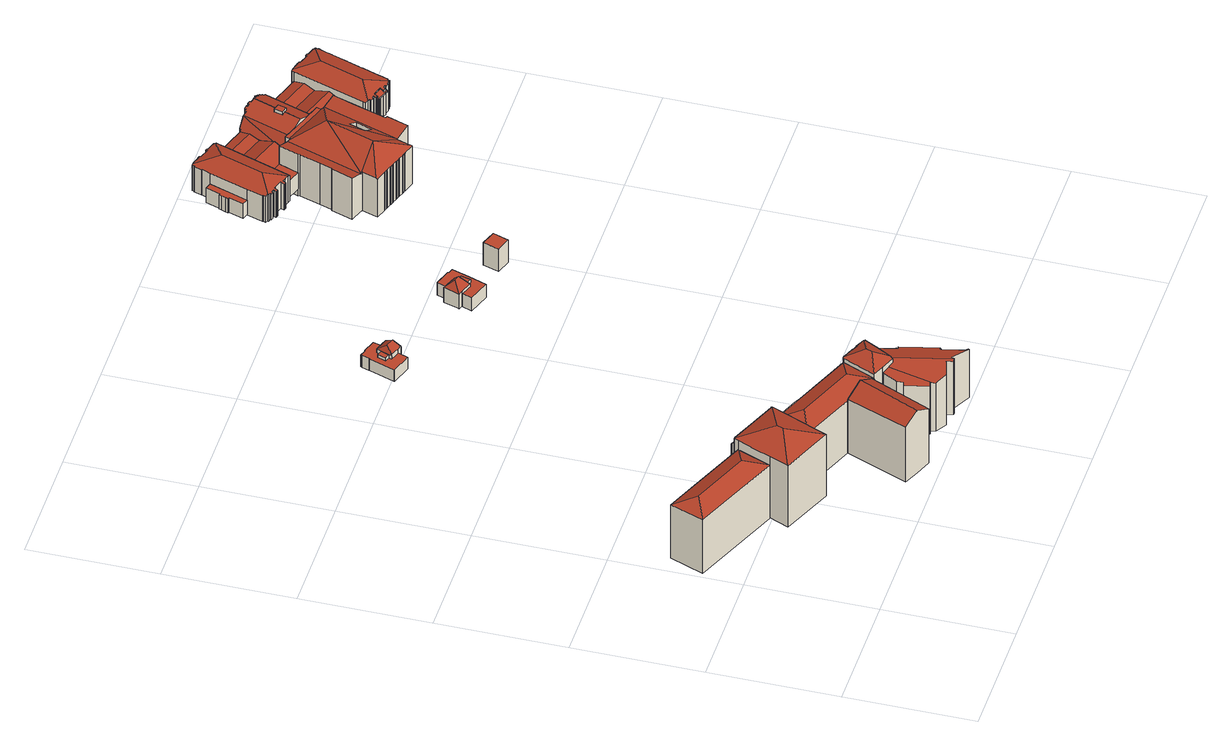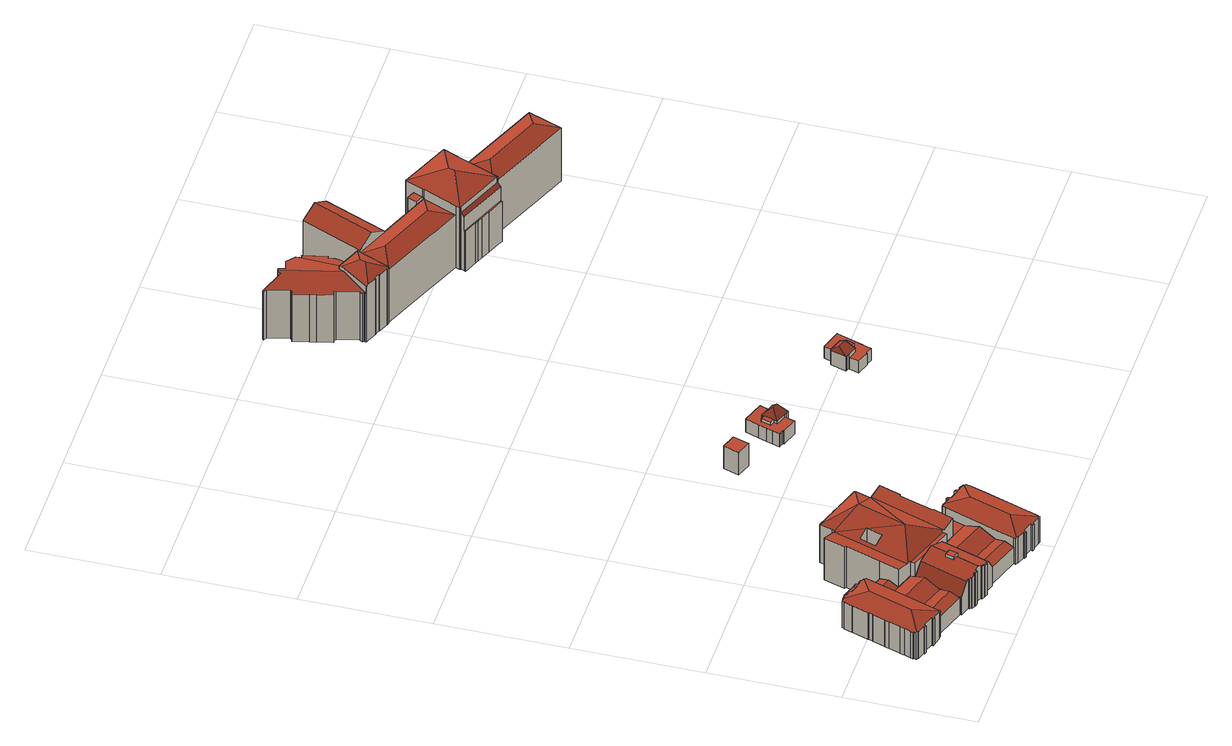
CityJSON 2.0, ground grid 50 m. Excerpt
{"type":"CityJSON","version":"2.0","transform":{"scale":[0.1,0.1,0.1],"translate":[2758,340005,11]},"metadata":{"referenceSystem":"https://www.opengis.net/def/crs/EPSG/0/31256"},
"CityObjects":{
"building1":{"type":"Building","children":["building1-1","building1-2","building1-3","building1-4","building1-5","building1-6","building1-7","building1-8"]},
"building1-1":{"type":"BuildingPart","attributes":{"Blattnummer":"105080","HoeheDach":"41","HoeheGrund":"13","NiedrigsteTraufeDesGebaeudes":"38","roofType":"WALMDACH","measuredHeight":27.62},"parents":["building1"],"geometry":[{"type":"Solid","lod":"2","boundaries":[[[[0,1,2]],[[3,4,2,1,5]],[[4,6,7,0,2]],[[1,0,8,9]],[[5,1,9,10]],[[6,11,12,13,8,0,7]],[[14,10,9,8,13,12,15]],[[10,14,15,12,11,16,3,5]],[[16,11,6,4,3]]]],"semantics":{"surfaces":[{"type":"RoofSurface","Dachneigung":"65.84","Dachorientierung":"290.99","Flaeche":"54.37"},{"type":"RoofSurface","Dachneigung":"65.86","Dachorientierung":"202.46","Flaeche":"243.95"},{"type":"RoofSurface","Dachneigung":"65.84","Dachorientierung":"22.47","Flaeche":"243.98"},{"type":"WallSurface"},{"type":"GroundSurface"},{"type":"RoofSurface","Dachneigung":"65.84","Dachorientierung":"110.99","Flaeche":"53.1"}],"values":[[0,1,2,3,3,3,4,3,5]]}}]},
"building1-2":{"type":"BuildingPart","attributes":{"Blattnummer":"105080","HoeheDach":"46","HoeheGrund":"14","NiedrigsteTraufeDesGebaeudes":"42","roofType":"WALMDACH","measuredHeight":32.75},"parents":["building1"],"geometry":[{"type":"Solid","lod":"2","boundaries":[[[[17,18,19,20,21]],[[22,23,24,25,26,27,18,17]],[[21,20,28,29]],[[30,31,32,33]],[[34,26,35,36]],[[25,24,37,38]],[[24,23,39,37]],[[40,41,42,43]],[[44,45,46,47]],[[38,37,39,48,49,29,28,50,51,52,43,42,53,54,55,33,32,56,47,46,36,35]],[[49,48,39,23,22,17,21,29]],[[35,26,25,38]],[[46,45,34,36]],[[44,47,56,32,31,57]],[[58,30,33,55,54,59]],[[59,54,53,42,41,60]],[[61,40,43,52,51,62]],[[19,62,51,50,28,20]],[[26,34,45,44,57,31,30,58,27]],[[27,58,59,60,41,40,61,62,19,18]]]],"semantics":{"surfaces":[{"type":"RoofSurface","Dachneigung":"68.14","Dachorientierung":"202.65","Flaeche":"128.43"},{"type":"RoofSurface","Dachneigung":"68.14","Dachorientierung":"112.98","Flaeche":"157.78"},{"type":"WallSurface"},{"type":"GroundSurface"},{"type":"RoofSurface","Dachneigung":"68.14","Dachorientierung":"22.65","Flaeche":"129.45"},{"type":"RoofSurface","Dachneigung":"68.14","Dachorientierung":"292.98","Flaeche":"159.62"}],"values":[[0,1,2,2,2,2,2,2,2,3,2,2,2,2,2,2,2,2,4,5]]}}]},
"building1-3":{"type":"BuildingPart","attributes":{"Blattnummer":"105080","HoeheDach":"38","HoeheGrund":"14","NiedrigsteTraufeDesGebaeudes":"38","roofType":"FLACHDACH","measuredHeight":24.63},"parents":["building1"],"geometry":[{"type":"Solid","lod":"2","boundaries":[[[[63,64,65,66]],[[67,68,69,70]],[[68,63,66,69]],[[67,64,63,68]],[[70,65,64,67]],[[69,66,65,70]]]],"semantics":{"surfaces":[{"type":"GroundSurface"},{"type":"RoofSurface","Dachneigung":"90.0","Dachorientierung":"-1.0","Flaeche":"14.32"},{"type":"WallSurface"}],"values":[[0,1,2,2,2,2]]}}]},
"building1-4":{"type":"BuildingPart","attributes":{"Blattnummer":"105080","HoeheDach":"40","HoeheGrund":"14","NiedrigsteTraufeDesGebaeudes":"32","roofType":"PULTDACH","measuredHeight":26.14},"parents":["building1"],"geometry":[{"type":"Solid","lod":"2","boundaries":[[[[71,72,73,74]],[[72,71,75,76]],[[75,71,74,47,77]],[[74,73,32,47]],[[78,79,80,81]],[[79,82,83,80]],[[82,84,85,83]],[[84,86,87,85]],[[86,75,77,87]],[[77,47,32,88,89,90,91,92,93,94,81,80,83,85,87]],[[72,76,95,89,88,32,73]],[[96,97,93,92,91,90,98,99]],[[78,81,94,93,97,100]],[[98,90,89,95]],[[86,84,82,79,78,100,97,96,99,98,95,76,75]]]],"semantics":{"surfaces":[{"type":"RoofSurface","Dachneigung":"44.77","Dachorientierung":"21.96","Flaeche":"43.57"},{"type":"WallSurface"},{"type":"GroundSurface"},{"type":"RoofSurface","Dachneigung":"90.0","Dachorientierung":"-1.0","Flaeche":"15.81"}],"values":[[0,1,1,1,1,1,1,1,1,2,1,1,1,1,3]]}}]},
"building1-5":{"type":"BuildingPart","attributes":{"Blattnummer":"105080","HoeheDach":"43","HoeheGrund":"14","NiedrigsteTraufeDesGebaeudes":"38","roofType":"SATTELDACH","measuredHeight":28.91},"parents":["building1"],"geometry":[{"type":"Solid","lod":"2","boundaries":[[[[101,102,103,104]],[[101,104,105,106]],[[107,108,109,110,111,112,106,105]],[[102,101,106,112,111,110,113,114]],[[105,104,103,115,108,107]],[[116,113,110,109,108,115]],[[102,114,113,116,115,103]]]],"semantics":{"surfaces":[{"type":"RoofSurface","Dachneigung":"60.61","Dachorientierung":"113.7","Flaeche":"202.98"},{"type":"WallSurface"},{"type":"GroundSurface"},{"type":"RoofSurface","Dachneigung":"60.61","Dachorientierung":"293.7","Flaeche":"204.62"}],"values":[[0,1,2,1,1,1,3]]}}]},
"building1-6":{"type":"BuildingPart","attributes":{"Blattnummer":"105080","HoeheDach":"41","HoeheGrund":"14","NiedrigsteTraufeDesGebaeudes":"38","roofType":"WALMDACH","measuredHeight":27.11},"parents":["building1"],"geometry":[{"type":"Solid","lod":"2","boundaries":[[[[117,118,119]],[[120,121,122,123,119,118,124]],[[125,126,123,122]],[[122,121,127,128]],[[121,120,129,127]],[[120,124,130,129]],[[124,118,131,130]],[[125,122,128,132]],[[127,129,130,131,133,134,135,136,137,138,132,128]],[[117,139,140,135,134,133,131,118]],[[141,126,125,132,138,137,136,135,140,142]],[[123,126,141,142,140,139,117,119]]]],"semantics":{"surfaces":[{"type":"RoofSurface","Dachneigung":"66.63","Dachorientierung":"293.32","Flaeche":"54.57"},{"type":"RoofSurface","Dachneigung":"66.62","Dachorientierung":"201.75","Flaeche":"243.94"},{"type":"RoofSurface","Dachneigung":"66.62","Dachorientierung":"113.34","Flaeche":"54.54"},{"type":"WallSurface"},{"type":"GroundSurface"},{"type":"RoofSurface","Dachneigung":"66.62","Dachorientierung":"21.75","Flaeche":"242.68"}],"values":[[0,1,2,3,3,3,3,3,4,3,3,5]]}}]},
"building1-7":{"type":"BuildingPart","attributes":{"Blattnummer":"105080","HoeheDach":"43","HoeheGrund":"14","NiedrigsteTraufeDesGebaeudes":"39","roofType":"WALMDACH","measuredHeight":28.85},"parents":["building1"],"geometry":[{"type":"Solid","lod":"2","boundaries":[[[[143,144,145,146,147,148]],[[149,150,151,152,153,154,155,156,144,143]],[[157,158,159,160]],[[146,145,161,162]],[[144,156,163,164]],[[156,155,165,163]],[[155,154,166,165]],[[154,153,167,166]],[[153,152,168,167]],[[152,151,169,168]],[[151,150,170,169]],[[171,172,173,174]],[[175,176,160,159,177,178,179,162,161,164,163,165,166,167,168,169,170,180,174,173]],[[147,146,162,179,178,181]],[[176,175,173,172,182,183,157,160]],[[171,174,180,170,150,149]],[[164,161,145,144]],[[159,158,184,181,178,177]],[[182,172,171,149,143,148,183]],[[158,157,183,148,147,181,184]]]],"semantics":{"surfaces":[{"type":"RoofSurface","Dachneigung":"62.55","Dachorientierung":"293.29","Flaeche":"57.36"},{"type":"RoofSurface","Dachneigung":"62.55","Dachorientierung":"22.26","Flaeche":"40.17"},{"type":"WallSurface"},{"type":"GroundSurface"},{"type":"RoofSurface","Dachneigung":"62.55","Dachorientierung":"113.29","Flaeche":"54.4"},{"type":"RoofSurface","Dachneigung":"62.55","Dachorientierung":"202.26","Flaeche":"40.59"}],"values":[[0,1,2,2,2,2,2,2,2,2,2,2,3,2,2,2,2,2,4,5]]}}]},
"building1-8":{"type":"BuildingPart","attributes":{"Blattnummer":"105080","HoeheDach":"39","HoeheGrund":"14","NiedrigsteTraufeDesGebaeudes":"36","roofType":"PULTDACH","measuredHeight":24.82},"parents":["building1"],"geometry":[{"type":"Solid","lod":"2","boundaries":[[[[185,186,187,188,189,190,191,192,193]],[[194,195,196,197,198,199,200,187,186,201]],[[202,203,204,205,206,207,208,209,210,211,212,213,214,215,216,217,218,219,220,221,199,198]],[[192,191,222,223]],[[191,190,224,222]],[[190,189,225,224]],[[189,188,159,225]],[[185,193,226,227]],[[193,192,223,226]],[[197,196,228,229]],[[194,201,230,231]],[[221,220,232,173]],[[220,219,233,232]],[[219,218,234,233]],[[218,217,235,234]],[[217,216,236,235]],[[216,215,237,236]],[[215,214,238,237]],[[214,213,239,238]],[[213,212,240,239]],[[212,211,241,240]],[[211,210,242,241]],[[210,209,243,242]],[[209,208,244,243]],[[208,207,245,244]],[[207,206,246,245]],[[206,205,247,246]],[[205,204,248,247]],[[204,203,249,248]],[[203,202,250,249]],[[249,250,251,229,228,252,231,230,253,227,226,223,222,224,225,159,254,160,255,173,232,233,234,235,236,237,238,239,240,241,242,243,244,245,246,247,248]],[[252,228,196,195,194,231]],[[251,250,202,198,197,229]],[[199,221,173,255,160,200]],[[230,201,186,185,227,253]],[[200,160,254,159,188,187]]]],"semantics":{"surfaces":[{"type":"RoofSurface","Dachneigung":"75.33","Dachorientierung":"257.35","Flaeche":"65.74"},{"type":"RoofSurface","Dachneigung":"75.99","Dachorientierung":"256.27","Flaeche":"158.75"},{"type":"RoofSurface","Dachneigung":"72.88","Dachorientierung":"76.27","Flaeche":"267.13"},{"type":"WallSurface"},{"type":"GroundSurface"}],"values":[[0,1,2,3,3,3,3,3,3,3,3,3,3,3,3,3,3,3,3,3,3,3,3,3,3,3,3,3,3,3,4,3,3,3,3,3]]}}]},
"building2":{"type":"Building","children":["building2-1","building2-2","building2-3"]},
"building2-1":{"type":"BuildingPart","attributes":{"Blattnummer":"105080","HoeheDach":"23","HoeheGrund":"17","NiedrigsteTraufeDesGebaeudes":"23","roofType":"FLACHDACH","measuredHeight":6.14},"parents":["building2"],"geometry":[{"type":"Solid","lod":"2","boundaries":[[[[256,257,258,259]],[[260,261,262,263]],[[261,256,259,262]],[[260,257,256,261]],[[263,258,257,260]],[[262,259,258,263]]]],"semantics":{"surfaces":[{"type":"GroundSurface"},{"type":"RoofSurface","Dachneigung":"90.0","Dachorientierung":"-1.0","Flaeche":"6.73"},{"type":"WallSurface"}],"values":[[0,1,2,2,2,2]]}}]},
"building2-2":{"type":"BuildingPart","attributes":{"Blattnummer":"105080","HoeheDach":"25","HoeheGrund":"16","NiedrigsteTraufeDesGebaeudes":"23","roofType":"WALMDACH","measuredHeight":8.96},"parents":["building2"],"geometry":[{"type":"Solid","lod":"2","boundaries":[[[[264,265,266,267,268,269]],[[270,271,264,269,272]],[[273,274,275,276,277,265,264,271]],[[273,271,270,278]],[[277,276,279,280]],[[276,275,281,279]],[[275,274,282,281]],[[283,284,285,286,287,288,289,280,279,281,282,290]],[[267,266,265,277,280,289,288,287,268]],[[290,282,274,273,278,283]],[[283,278,270,272,285,284]],[[285,272,269,268,287,286]]]],"semantics":{"surfaces":[{"type":"RoofSurface","Dachneigung":"23.72","Dachorientierung":"289.47","Flaeche":"9.33"},{"type":"RoofSurface","Dachneigung":"54.47","Dachorientierung":"198.62","Flaeche":"16.45"},{"type":"RoofSurface","Dachneigung":"54.47","Dachorientierung":"18.62","Flaeche":"21.23"},{"type":"RoofSurface","Dachneigung":"23.72","Dachorientierung":"109.47","Flaeche":"9.55"},{"type":"WallSurface"},{"type":"GroundSurface"}],"values":[[0,1,2,3,4,4,4,5,4,4,4,4]]}}]},
"building2-3":{"type":"BuildingPart","attributes":{"Blattnummer":"105080","HoeheDach":"22","HoeheGrund":"16","NiedrigsteTraufeDesGebaeudes":"22","roofType":"FLACHDACH","measuredHeight":5.45},"parents":["building2"],"geometry":[{"type":"Solid","lod":"2","boundaries":[[[[291,292,293,294,295,296,297,298,299,300,301,302,303,304,305,306,307,308,309,310,311,312,313]],[[314,315,316,317,318,319,320,321,322,323,324,325,326,327,328,329,330,331,332,333,334,335,336]],[[334,291,313,335]],[[333,292,291,334]],[[332,293,292,333]],[[331,294,293,332]],[[330,295,294,331]],[[329,296,295,330]],[[328,297,296,329]],[[327,298,297,328]],[[326,299,298,327]],[[325,300,299,326]],[[324,301,300,325]],[[323,302,301,324]],[[322,303,302,323]],[[321,304,303,322]],[[320,305,304,321]],[[319,306,305,320]],[[318,307,306,319]],[[317,308,307,318]],[[316,309,308,317]],[[315,310,309,316]],[[314,311,310,315]],[[336,312,311,314]],[[335,313,312,336]]]],"semantics":{"surfaces":[{"type":"GroundSurface"},{"type":"RoofSurface","Dachneigung":"90.0","Dachorientierung":"-1.0","Flaeche":"90.07"},{"type":"WallSurface"}],"values":[[0,1,2,2,2,2,2,2,2,2,2,2,2,2,2,2,2,2,2,2,2,2,2,2,2]]}}]},
"building3":{"type":"Building","children":["building3-1","building3-2","building3-3"]},
"building3-1":{"type":"BuildingPart","attributes":{"Blattnummer":"105080","HoeheDach":"23","HoeheGrund":"16","NiedrigsteTraufeDesGebaeudes":"23","roofType":"FLACHDACH","measuredHeight":6.63},"parents":["building3"],"geometry":[{"type":"Solid","lod":"2","boundaries":[[[[337,338,339,340]],[[341,342,343,344]],[[342,337,340,343]],[[341,338,337,342]],[[344,339,338,341]],[[343,340,339,344]]]],"semantics":{"surfaces":[{"type":"GroundSurface"},{"type":"RoofSurface","Dachneigung":"90.0","Dachorientierung":"-1.0","Flaeche":"7.52"},{"type":"WallSurface"}],"values":[[0,1,2,2,2,2]]}}]},
"building3-2":{"type":"BuildingPart","attributes":{"Blattnummer":"105080","HoeheDach":"26","HoeheGrund":"16","NiedrigsteTraufeDesGebaeudes":"22","roofType":"WALMDACH","measuredHeight":10.29},"parents":["building3"],"geometry":[{"type":"Solid","lod":"2","boundaries":[[[[345,346,347,348,349]],[[346,350,351,352,353,354,355,347]],[[356,357,350,346,345]],[[345,349,358,359]],[[354,353,360,361]],[[353,352,362,360]],[[352,351,363,362]],[[359,364,365,366,363,351,350,357,356,345]],[[365,364,359,358,367,368,369,361,360,362,363,366]],[[370,355,354,361,369,368,367,371]],[[358,349,348,371,367]],[[348,347,355,370,371]]]],"semantics":{"surfaces":[{"type":"RoofSurface","Dachneigung":"41.82","Dachorientierung":"199.71","Flaeche":"21.65"},{"type":"RoofSurface","Dachneigung":"41.82","Dachorientierung":"19.71","Flaeche":"21.8"},{"type":"RoofSurface","Dachneigung":"32.56","Dachorientierung":"106.87","Flaeche":"14.02"},{"type":"WallSurface"},{"type":"GroundSurface"},{"type":"RoofSurface","Dachneigung":"32.56","Dachorientierung":"286.87","Flaeche":"13.55"}],"values":[[0,1,2,3,3,3,3,3,4,3,3,5]]}}]},
"building3-3":{"type":"BuildingPart","attributes":{"Blattnummer":"105080","HoeheDach":"22","HoeheGrund":"16","NiedrigsteTraufeDesGebaeudes":"22","roofType":"FLACHDACH","measuredHeight":5.87},"parents":["building3"],"geometry":[{"type":"Solid","lod":"2","boundaries":[[[[372,373,374,375,376,377,378,379,380,381,382,383,384,385,386,387,388,389,390]],[[391,392,393,394,395,396,397,398,399,400,401,402,403,404,405,406,407,408,409]],[[407,372,390,408]],[[406,373,372,407]],[[405,374,373,406]],[[404,375,374,405]],[[403,376,375,404]],[[402,377,376,403]],[[401,378,377,402]],[[400,379,378,401]],[[399,380,379,400]],[[398,381,380,399]],[[397,382,381,398]],[[396,383,382,397]],[[395,384,383,396]],[[394,385,384,395]],[[393,386,385,394]],[[392,387,386,393]],[[391,388,387,392]],[[409,389,388,391]],[[408,390,389,409]]]],"semantics":{"surfaces":[{"type":"GroundSurface"},{"type":"RoofSurface","Dachneigung":"90.0","Dachorientierung":"-1.0","Flaeche":"94.03"},{"type":"WallSurface"}],"values":[[0,1,2,2,2,2,2,2,2,2,2,2,2,2,2,2,2,2,2,2,2]]}}]},
"building4":{"type":"Building","attributes":{"Blattnummer":"105080","HoeheDach":"26","HoeheGrund":"15","NiedrigsteTraufeDesGebaeudes":"26","roofType":"FLACHDACH","measuredHeight":10.29},"geometry":[{"type":"Solid","lod":"2","boundaries":[[[[410,411,412,413]],[[414,415,416,417]],[[415,410,413,416]],[[414,411,410,415]],[[417,412,411,414]],[[416,413,412,417]]]],"semantics":{"surfaces":[{"type":"GroundSurface"},{"type":"RoofSurface","Dachneigung":"90.0","Dachorientierung":"-1.0","Flaeche":"40.34"},{"type":"WallSurface"}],"values":[[0,1,2,2,2,2]]}}]},
"building5":{"type":"Building","children":["building5-1","building5-2","building5-3","building5-4","building5-5","building5-6","building5-7","building5-8"]},
"building5-1":{"type":"BuildingPart","attributes":{"Blattnummer":"105080","HoeheDach":"31","HoeheGrund":"15","NiedrigsteTraufeDesGebaeudes":"31","roofType":"FLACHDACH","measuredHeight":16.29},"parents":["building5"],"geometry":[{"type":"Solid","lod":"2","boundaries":[[[[418,419,420,421]],[[422,423,424,425]],[[423,418,421,424]],[[422,419,418,423]],[[425,420,419,422]],[[424,421,420,425]]]],"semantics":{"surfaces":[{"type":"GroundSurface"},{"type":"RoofSurface","Dachneigung":"90.0","Dachorientierung":"-1.0","Flaeche":"9.03"},{"type":"WallSurface"}],"values":[[0,1,2,2,2,2]]}}]},
"building5-2":{"type":"BuildingPart","attributes":{"Blattnummer":"105080","HoeheDach":"22","HoeheGrund":"15","NiedrigsteTraufeDesGebaeudes":"22","roofType":"FLACHDACH","measuredHeight":6.51},"parents":["building5"],"geometry":[{"type":"Solid","lod":"2","boundaries":[[[[426,427,428,429,430,431,432,433,434,435]],[[436,437,438,439,440,441,442,443,444,445]],[[443,426,435,444]],[[442,427,426,443]],[[441,428,427,442]],[[440,429,428,441]],[[439,430,429,440]],[[438,431,430,439]],[[437,432,431,438]],[[436,433,432,437]],[[445,434,433,436]],[[444,435,434,445]]]],"semantics":{"surfaces":[{"type":"GroundSurface"},{"type":"RoofSurface","Dachneigung":"90.0","Dachorientierung":"-1.0","Flaeche":"43.68"},{"type":"WallSurface"}],"values":[[0,1,2,2,2,2,2,2,2,2,2,2]]}}]},
"building5-3":{"type":"BuildingPart","attributes":{"Blattnummer":"105080","HoeheDach":"25","HoeheGrund":"14","NiedrigsteTraufeDesGebaeudes":"22","roofType":"SATTELDACH","measuredHeight":10.2},"parents":["building5"],"geometry":[{"type":"Solid","lod":"2","boundaries":[[[[446,447,448,449,450,451,452]],[[453,454,449,448]],[[455,456,454,453]],[[457,458,459,460,456,455]],[[451,450,461,462]],[[452,451,462,463]],[[464,465,466,467]],[[465,468,469,466]],[[458,457,470,471]],[[472,473,474,475,467,466,469,476,477,478,463,462,461,479,480,481,482,483,471,470,484]],[[449,454,456,460,482,481,480,479,461,450]],[[467,475,474,473,472,484,470,457,455,453,448,447,485,464]],[[486,446,452,463,478,477,487]],[[458,471,483,482,460,459]],[[469,468,488,487,477,476]],[[485,447,446,486]],[[468,465,464,485,486,487,488]]]],"semantics":{"surfaces":[{"type":"RoofSurface","Dachneigung":"68.77","Dachorientierung":"198.55","Flaeche":"94.23"},{"type":"RoofSurface","Dachneigung":"68.77","Dachorientierung":"18.55","Flaeche":"94.66"},{"type":"RoofSurface","Dachneigung":"76.28","Dachorientierung":"198.55","Flaeche":"62.66"},{"type":"RoofSurface","Dachneigung":"76.28","Dachorientierung":"18.55","Flaeche":"61.77"},{"type":"WallSurface"},{"type":"GroundSurface"},{"type":"RoofSurface","Dachneigung":"71.54","Dachorientierung":"18.67","Flaeche":"28.73"},{"type":"RoofSurface","Dachneigung":"71.54","Dachorientierung":"199.25","Flaeche":"28.68"}],"values":[[0,1,2,3,4,4,4,4,4,5,4,4,4,4,4,6,7]]}}]},
"building5-4":{"type":"BuildingPart","attributes":{"Blattnummer":"105080","HoeheDach":"25","HoeheGrund":"15","NiedrigsteTraufeDesGebaeudes":"22","roofType":"SATTELDACH","measuredHeight":10.13},"parents":["building5"],"geometry":[{"type":"Solid","lod":"2","boundaries":[[[[489,490,491,492]],[[493,494,495,496]],[[497,498,494,493]],[[499,500,498,497]],[[492,491,501,502]],[[500,499,503,504]],[[505,506,507,508,503,499,497,493,496,509]],[[490,495,494,498,500,504,510,511,512,513,501,491]],[[507,506,505,514,515,516,517,502,501,513,512,511,510,504,503,508]],[[514,518,519,520,516,515]],[[514,505,509,518]],[[517,516,520,489,492,502]],[[520,519,518,509,496,495,490,489]]]],"semantics":{"surfaces":[{"type":"RoofSurface","Dachneigung":"90.0","Dachorientierung":"-1.0","Flaeche":"59.59"},{"type":"RoofSurface","Dachneigung":"68.7","Dachorientierung":"18.72","Flaeche":"99.13"},{"type":"RoofSurface","Dachneigung":"76.4","Dachorientierung":"198.72","Flaeche":"58.7"},{"type":"RoofSurface","Dachneigung":"76.4","Dachorientierung":"18.72","Flaeche":"57.76"},{"type":"WallSurface"},{"type":"GroundSurface"},{"type":"RoofSurface","Dachneigung":"68.7","Dachorientierung":"198.72","Flaeche":"99.6"}],"values":[[0,1,2,3,4,4,4,4,5,4,4,4,6]]}}]},
"building5-5":{"type":"BuildingPart","attributes":{"Blattnummer":"105080","HoeheDach":"31","HoeheGrund":"15","NiedrigsteTraufeDesGebaeudes":"23","roofType":"PULTDACH","measuredHeight":16.07},"parents":["building5"],"geometry":[{"type":"Solid","lod":"2","boundaries":[[[[521,522,523,524,525]],[[526,527,528,523,522]],[[529,530,531,532,533,534,535,536,537,538,539,540,541,542,543,544,521,525,545]],[[546,547,548,549,550,551,552,553,554,555,556,557,558,559,560,561,562,563,564]],[[565,566,567,546,564,568]],[[528,527,569,570]],[[527,526,571,569]],[[544,543,572,573]],[[543,542,574,572]],[[542,541,575,574]],[[541,540,576,575]],[[540,539,577,576]],[[539,538,578,577]],[[538,537,579,578]],[[537,536,580,579]],[[536,535,581,580]],[[535,534,582,581]],[[531,530,583,584]],[[563,562,529,545]],[[561,560,585,586]],[[559,558,533,532]],[[557,556,587,588]],[[556,555,589,587]],[[555,554,590,589]],[[554,553,591,590]],[[553,552,592,591]],[[552,551,593,592]],[[551,550,594,593]],[[550,549,595,594]],[[549,548,596,595]],[[548,547,597,596]],[[567,566,598,599]],[[566,565,600,598]],[[565,568,601,600]],[[602,603,601,568,564,563,545,525,524,604,605]],[[603,602,605,604,606,570,569,571,607,608,573,572,574,575,576,577,578,579,580,581,582,609,588,587,589,590,591,592,593,594,595,596,597,610,599,598,600,601],[584,583,611,586,585,612]],[[521,544,573,608,607,571,526,522]],[[567,599,610,597,547,546]],[[562,561,586,611,583,530,529]],[[585,560,559,532,531,584,612]],[[558,557,588,609,582,534,533]],[[523,528,570,606,604,524]]]],"semantics":{"surfaces":[{"type":"RoofSurface","Dachneigung":"29.5","Dachorientierung":"288.9","Flaeche":"60.95"},{"type":"RoofSurface","Dachneigung":"31.37","Dachorientierung":"288.29","Flaeche":"53.04"},{"type":"RoofSurface","Dachneigung":"68.09","Dachorientierung":"288.9","Flaeche":"147.55"},{"type":"RoofSurface","Dachneigung":"66.86","Dachorientierung":"108.9","Flaeche":"139.52"},{"type":"RoofSurface","Dachneigung":"33.33","Dachorientierung":"108.9","Flaeche":"123.39"},{"type":"WallSurface"},{"type":"GroundSurface"}],"values":[[0,1,2,3,4,5,5,5,5,5,5,5,5,5,5,5,5,5,5,5,5,5,5,5,5,5,5,5,5,5,5,5,5,5,5,6,5,5,5,5,5,5]]}}]},
"building5-6":{"type":"BuildingPart","attributes":{"Blattnummer":"105080","HoeheDach":"29","HoeheGrund":"15","NiedrigsteTraufeDesGebaeudes":"26","roofType":"WALMDACH","measuredHeight":14.5},"parents":["building5"],"geometry":[{"type":"Solid","lod":"2","boundaries":[[[[613,614,615,616,617,618,619,620,621,622,623,624,625,626]],[[627,628,629,630,631,632,633,634,635,636,637,638,639,640,641,642,643,644,645,646,613,626,647,648]],[[649,650,651,652,653,654,655,656,657,658,659,660,661,615,614]],[[625,624,662,663]],[[624,623,664,662]],[[623,622,665,664]],[[622,621,666,665]],[[621,620,667,666]],[[620,619,668,667]],[[619,618,669,668]],[[618,617,670,669]],[[617,616,671,670]],[[647,626,672,673]],[[645,644,674,675]],[[644,643,676,674]],[[643,642,677,676]],[[642,641,678,677]],[[641,640,679,678]],[[640,639,680,679]],[[639,638,681,680]],[[636,635,682,683]],[[635,634,684,682]],[[634,633,685,684]],[[633,632,686,685]],[[632,631,687,686]],[[631,630,688,687]],[[630,629,689,688]],[[629,628,690,689]],[[628,627,691,690]],[[627,648,692,691]],[[648,647,673,692]],[[693,694,695,696]],[[661,660,697,698]],[[660,659,699,697]],[[659,658,700,699]],[[658,657,701,700]],[[657,656,702,701]],[[656,655,703,702]],[[655,654,704,703]],[[654,653,705,704]],[[653,652,706,705]],[[652,651,707,706]],[[651,650,708,707]],[[709,710,711,712]],[[713,696,695,714,675,674,676,677,678,679,680,681,715,683,682,684,685,686,687,688,689,690,691,692,673,672,663,662,664,665,666,667,668,669,670,671,716,698,697,699,700,701,702,703,704,705,706,707,708,717,712,711]],[[713,711,710,718,693,696]],[[709,712,717,708,650,649]],[[681,638,637,636,683,715]],[[695,694,646,645,675,714]],[[626,625,663,672]],[[661,698,716,671,616,615]],[[694,693,718,710,709,649,614,613,646]]]],"semantics":{"surfaces":[{"type":"RoofSurface","Dachneigung":"70.86","Dachorientierung":"288.65","Flaeche":"207.56"},{"type":"RoofSurface","Dachneigung":"71.81","Dachorientierung":"198.66","Flaeche":"51.4"},{"type":"RoofSurface","Dachneigung":"71.27","Dachorientierung":"18.66","Flaeche":"56.71"},{"type":"WallSurface"},{"type":"GroundSurface"},{"type":"RoofSurface","Dachneigung":"68.99","Dachorientierung":"108.65","Flaeche":"191.66"}],"values":[[0,1,2,3,3,3,3,3,3,3,3,3,3,3,3,3,3,3,3,3,3,3,3,3,3,3,3,3,3,3,3,3,3,3,3,3,3,3,3,3,3,3,3,3,4,3,3,3,3,3,3,5]]}}]},
"building5-7":{"type":"BuildingPart","attributes":{"Blattnummer":"105080","HoeheDach":"29","HoeheGrund":"14","NiedrigsteTraufeDesGebaeudes":"27","roofType":"WALMDACH","measuredHeight":14.76},"parents":["building5"],"geometry":[{"type":"Solid","lod":"2","boundaries":[[[[719,720,721,722,723,724,725,726,727]],[[728,729,730,731,732,733,734,735,736,737,738,739,740,741,742,743,744,745,746,747,748,749,750,751,752,753,720,719,754,755]],[[756,757,758,759,760,761,762,763,764,765,766,767,768,769,770,771,772,773,774,775,776,777,778,721,720,753]],[[778,779,780,781,782,783,784,785,786,787,788,789,790,791,792,793,794,795,722,721]],[[726,725,796,797]],[[725,724,798,796]],[[724,723,799,798]],[[727,726,797,800]],[[752,751,801,802]],[[751,750,803,801]],[[750,749,804,803]],[[749,748,805,804]],[[748,747,806,805]],[[747,746,807,806]],[[746,745,808,807]],[[745,744,809,808]],[[742,741,810,811]],[[741,740,812,810]],[[740,739,813,812]],[[739,738,814,813]],[[738,737,815,814]],[[737,736,816,815]],[[736,735,817,816]],[[733,732,818,819]],[[732,731,820,818]],[[731,730,821,820]],[[730,729,822,821]],[[729,728,823,822]],[[728,755,824,823]],[[755,754,825,824]],[[777,776,826,827]],[[776,775,828,826]],[[775,774,829,828]],[[774,773,830,829]],[[770,769,831,832]],[[769,768,833,831]],[[768,767,834,833]],[[767,766,835,834]],[[766,765,836,835]],[[765,764,837,836]],[[764,763,838,837]],[[763,762,839,838]],[[762,761,840,839]],[[761,760,841,840]],[[760,759,842,841]],[[759,758,843,842]],[[758,757,844,843]],[[757,756,845,844]],[[795,794,846,847]],[[792,791,848,849]],[[791,790,850,848]],[[790,789,851,850]],[[789,788,852,851]],[[788,787,853,852]],[[787,786,854,853]],[[786,785,855,854]],[[785,784,856,855]],[[784,783,857,856]],[[783,782,858,857]],[[782,781,859,858]],[[781,780,860,859]],[[780,779,861,860]],[[828,829,830,862,863,832,831,833,834,835,836,837,838,839,840,841,842,843,844,845,864,802,801,803,804,805,806,807,808,809,865,811,810,812,813,814,815,816,817,866,819,818,820,821,822,823,824,825,867,800,797,796,798,799,868,847,846,869,849,848,850,851,852,853,854,855,856,857,858,859,860,861,870,827,826]],[[863,862,830,773,772,771,770,832]],[[792,849,869,846,794,793]],[[777,827,870,861,779,778]],[[817,735,734,733,819,866]],[[809,744,743,742,811,865]],[[845,756,753,752,802,864]],[[719,727,800,867,825,754]],[[795,847,868,799,723,722]]]],"semantics":{"surfaces":[{"type":"RoofSurface","Dachneigung":"71.35","Dachorientierung":"288.53","Flaeche":"209.53"},{"type":"RoofSurface","Dachneigung":"71.38","Dachorientierung":"198.23","Flaeche":"50.29"},{"type":"RoofSurface","Dachneigung":"71.35","Dachorientierung":"108.75","Flaeche":"206.04"},{"type":"RoofSurface","Dachneigung":"71.34","Dachorientierung":"18.28","Flaeche":"55.98"},{"type":"WallSurface"},{"type":"GroundSurface"}],"values":[[0,1,2,3,4,4,4,4,4,4,4,4,4,4,4,4,4,4,4,4,4,4,4,4,4,4,4,4,4,4,4,4,4,4,4,4,4,4,4,4,4,4,4,4,4,4,4,4,4,4,4,4,4,4,4,4,4,4,4,4,4,4,5,4,4,4,4,4,4,4,4]]}}]},
"building5-8":{"type":"BuildingPart","attributes":{"Blattnummer":"105080","HoeheDach":"35","HoeheGrund":"12","NiedrigsteTraufeDesGebaeudes":"29","roofType":"WALMDACH","measuredHeight":23.35},"parents":["building5"],"geometry":[{"type":"Solid","lod":"2","boundaries":[[[[871,872,873,874,875,876,877,878,879,880]],[[881,882,883,884,885,886,887,888,889,890,891,892,893,894,895,896,897,898,899,900,901,902,903,904,905,906,907]],[[908,909,905,904]],[[910,911,871,880,912]],[[904,910,912,908]],[[913,914,915,916,917,911,910]],[[918,919,916,915]],[[920,921,922,923,910,904,924]],[[925,926,927,924,904,903]],[[928,929,930,921,920,931,913,910,923]],[[932,933,934,935,936,937,931,920,938]],[[879,878,939,940]],[[878,877,941,939]],[[877,876,942,941]],[[876,875,943,942]],[[875,874,944,943]],[[874,873,945,944]],[[873,872,946,945]],[[902,901,947,948]],[[901,900,949,947]],[[900,899,950,949]],[[899,898,951,950]],[[898,897,952,951]],[[897,896,953,952]],[[896,895,954,953]],[[895,894,955,954]],[[894,893,956,955]],[[893,892,957,956]],[[892,891,958,957]],[[891,890,959,958]],[[890,889,960,959]],[[889,888,961,960]],[[888,887,962,961]],[[887,886,963,962]],[[886,885,964,963]],[[885,884,965,964]],[[884,883,966,965]],[[883,882,967,966]],[[882,881,968,967]],[[881,907,969,968]],[[907,906,970,969]],[[919,918,971,972]],[[927,926,973,974]],[[930,929,975,976]],[[929,928,977,975]],[[937,936,978,979]],[[936,935,980,978]],[[935,934,981,980]],[[934,933,982,981]],[[933,932,983,982]],[[932,938,984,983]],[[985,986,987,909,908,912,880,879,940,988]],[[989,984,938,920,924,927,974,990]],[[980,981,982,983,984,989,990,974,973,991,992,948,947,949,950,951,952,953,954,955,956,957,958,959,960,961,962,963,964,965,966,967,968,969,970,993,987,986,985,988,940,939,941,942,943,944,945,946,994,995,996,997,972,971,998,999,1000,1001,979,978],[1002,1003,1004,976,975,977]],[[911,917,996,995,994,946,872,871]],[[948,992,991,973,926,925,903,902]],[[931,937,979,1001,1000,999,914,913]],[[930,976,1004,1003,922,921]],[[1002,977,928,923,922,1003]],[[998,971,918,915,914,999]],[[916,919,972,997,996,917]],[[905,909,987,993,970,906]]]],"semantics":{"surfaces":[{"type":"RoofSurface","Dachneigung":"72.74","Dachorientierung":"109.0","Flaeche":"172.88"},{"type":"RoofSurface","Dachneigung":"56.95","Dachorientierung":"198.46","Flaeche":"125.29"},{"type":"RoofSurface","Dachneigung":"62.51","Dachorientierung":"289.0","Flaeche":"36.4"},{"type":"RoofSurface","Dachneigung":"62.27","Dachorientierung":"289.0","Flaeche":"205.64"},{"type":"RoofSurface","Dachneigung":"62.54","Dachorientierung":"288.67","Flaeche":"129.54"},{"type":"RoofSurface","Dachneigung":"56.95","Dachorientierung":"18.83","Flaeche":"124.0"},{"type":"RoofSurface","Dachneigung":"90.0","Dachorientierung":"-1.0","Flaeche":"35.37"},{"type":"RoofSurface","Dachneigung":"62.54","Dachorientierung":"108.67","Flaeche":"129.55"},{"type":"RoofSurface","Dachneigung":"62.51","Dachorientierung":"108.34","Flaeche":"39.17"},{"type":"RoofSurface","Dachneigung":"62.27","Dachorientierung":"108.34","Flaeche":"174.32"},{"type":"RoofSurface","Dachneigung":"75.27","Dachorientierung":"288.34","Flaeche":"194.2"},{"type":"WallSurface"},{"type":"GroundSurface"}],"values":[[0,1,2,3,4,5,6,7,8,9,10,11,11,11,11,11,11,11,11,11,11,11,11,11,11,11,11,11,11,11,11,11,11,11,11,11,11,11,11,11,11,11,11,11,11,11,11,11,11,11,11,11,11,12,11,11,11,11,11,11,11,11]]}}]},
"building6":{"type":"Building","attributes":{"Blattnummer":"105080","HoeheDach":"27","HoeheGrund":"15","NiedrigsteTraufeDesGebaeudes":"26","roofType":"FLACHDACH","measuredHeight":12.19},"geometry":[{"type":"Solid","lod":"2","boundaries":[[[[1005,1006,1007,1008]],[[1006,1009,1010,1007]],[[1009,1011,1012,1010]],[[1011,1013,1014,1012]],[[1013,1015,1016,1014]],[[1017,1018,1019,1020]],[[1015,1021,1022,1016]],[[1023,1024,1025,1026]],[[1018,1027,1028,1019]],[[1027,1023,1026,1028]],[[1029,1030,1031,1032]],[[1030,1033,1034,1031]],[[1033,1035,1036,1034]],[[1035,1037,1038,1036]],[[1018,1017,1039,1037,1035,1033,1030,1029,1040,1041,1021,1015,1013,1011,1009,1006,1005,1042,1024,1023,1027]],[[1038,1043,1020,1019,1028,1026,1025,1044,1008,1007,1010,1012,1014,1016,1022,1045,1046,1032,1031,1034,1036]],[[1005,1008,1044,1025,1024,1042]],[[1040,1029,1032,1046,1045,1041]],[[1038,1037,1039,1017,1020,1043]],[[1041,1045,1022,1021]]]],"semantics":{"surfaces":[{"type":"WallSurface"},{"type":"RoofSurface","Dachneigung":"60.24","Dachorientierung":"199.24","Flaeche":"10.61"},{"type":"GroundSurface"}],"values":[[0,0,0,0,0,0,0,0,0,0,0,0,0,0,1,2,0,0,0,0]]}}]}
},
"vertices":[
[54,784,268],[4,652,268],[94,691,299],[360,508,269],[321,597,299],[359,506,268],[412,636,268],[181,732,268],[54,784,23],[4,652,23],[359,506,23],[412,636,267],[412,636,23],[181,732,23],[360,508,23],[409,628,23],[409,628,267],
[528,346,309],[470,488,353],[328,430,310],[327,429,309],[528,345,309],[542,379,310],[557,417,310],[560,422,310],[616,554,309],[623,570,309],[480,512,353],[327,429,26],[528,345,26],[423,653,310],[424,652,310],[424,652,26],[423,653,26],[620,572,309],[623,570,26],[620,572,26],[560,422,26],[616,554,26],[557,417,26],[412,636,309],[419,653,309],[419,653,26],[412,636,26],[619,573,309],[621,573,309],[621,573,26],[619,573,26],[542,379,26],[528,346,26],[328,430,26],[359,506,26],[383,565,26],[420,652,26],[422,651,26],[423,652,26],[526,611,26],[526,611,309],[423,652,310],[422,651,310],[420,652,309],[383,565,309],[359,506,309],
[590,403,27],[574,366,27],[542,379,27],[557,417,27],[574,366,273],[590,403,273],[557,417,273],[542,379,273],
[625,587,273],[430,666,273],[424,652,288],[619,573,288],[625,587,210],[430,666,210],[625,587,26],[542,628,210],[560,621,210],[560,621,26],[542,628,26],[573,616,210],[573,616,26],[627,593,210],[627,593,26],[626,589,210],[626,589,26],[430,666,26],[431,669,26],[433,673,26],[450,666,26],[487,651,26],[501,645,26],[518,638,26],[431,669,210],[487,651,210],[501,645,210],[433,673,210],[450,666,210],[518,638,210],
[905,284,277],[842,309,315],[737,71,315],[800,45,277],[800,45,26],[905,284,26],[737,71,26],[677,96,26],[723,207,26],[775,336,26],[778,335,26],[842,309,26],[775,336,274],[778,335,276],[677,96,278],[723,207,276],
[616,552,268],[560,422,268],[653,461,298],[905,284,268],[917,280,268],[919,279,268],[882,370,298],[775,336,268],[974,407,268],[972,407,269],[917,280,27],[919,279,27],[905,284,27],[775,336,27],[560,422,27],[974,407,27],[616,552,27],[616,553,27],[616,554,27],[721,511,27],[743,501,27],[972,407,27],[616,553,268],[616,554,267],[743,501,268],[721,511,268],
[1009,334,318],[979,408,288],[976,409,286],[974,407,286],[920,279,286],[1000,312,318],[1089,366,286],[1052,382,286],[1051,378,288],[1028,388,288],[1029,391,286],[989,407,286],[987,408,286],[980,411,286],[1018,239,286],[964,261,286],[964,261,29],[1018,239,29],[976,409,29],[974,407,29],[980,411,29],[979,408,29],[987,408,29],[989,407,29],[1029,391,29],[1028,388,29],[1051,378,29],[1052,382,29],[1098,363,281],[1096,360,281],[1096,360,29],[1098,363,29],[1068,316,29],[1025,250,29],[950,266,29],[919,279,29],[920,279,29],[1089,366,29],[919,279,286],[1068,316,286],[1025,250,293],[950,266,286],
[968,88,251],[970,78,251],[994,249,267],[964,261,260],[963,257,260],[942,203,252],[946,178,251],[933,174,247],[953,84,247],[1015,41,260],[1035,47,265],[1069,57,274],[1077,32,275],[1087,33,277],[1031,260,277],[1018,239,273],[973,66,251],[1092,34,276],[1098,47,273],[1183,4,251],[1186,9,249],[1174,16,252],[1154,100,252],[1156,100,252],[1155,104,252],[1168,107,247],[1153,168,247],[1147,192,247],[1133,251,247],[1119,247,252],[1118,254,252],[1116,253,252],[1096,337,252],[1102,349,249],[1097,352,251],[1099,358,250],[1096,360,250],[946,178,29],[933,174,29],[942,203,29],[963,257,29],[953,84,29],[968,88,29],[1069,57,29],[1077,32,29],[973,66,29],[1015,41,29],[1099,358,29],[1097,352,29],[1102,349,29],[1096,337,29],[1116,253,29],[1118,254,29],[1119,247,29],[1133,251,29],[1147,192,29],[1153,168,29],[1168,107,29],[1155,104,29],[1156,100,29],[1154,100,29],[1174,16,29],[1186,9,29],[1183,4,29],[1098,47,29],[1092,34,29],[1087,33,29],[1035,47,29],[970,78,29],[994,249,29],[1031,260,29],
[733,2021,56],[744,2053,56],[763,2046,56],[751,2014,56],[744,2053,118],[733,2021,118],[751,2014,118],[763,2046,118],
[768,2027,145],[769,2064,120],[763,2046,120],[751,2014,120],[748,2003,120],[749,2003,124],[802,1985,124],[803,2015,145],[786,1990,124],[824,2044,120],[825,2046,119],[818,2048,119],[807,2052,119],[769,2064,119],[804,1984,118],[807,2052,55],[769,2064,55],[818,2048,55],[825,2046,55],[804,1984,55],[802,1985,55],[786,1990,55],[749,2003,55],[748,2003,55],[751,2014,55],[763,2046,55],[824,2044,55],
[769,2064,51],[763,2046,51],[744,2053,51],[733,2021,51],[751,2014,51],[748,2003,51],[786,1990,51],[772,1951,51],[692,1976,51],[693,1978,51],[727,2077,51],[727,2079,51],[728,2079,51],[737,2108,51],[738,2109,51],[738,2110,51],[739,2111,51],[739,2114,51],[765,2105,51],[768,2106,51],[768,2107,51],[818,2090,51],[807,2052,51],[768,2107,105],[768,2106,105],[765,2105,105],[739,2114,105],[739,2111,105],[738,2110,105],[738,2109,105],[737,2108,105],[728,2079,105],[727,2079,105],[727,2077,105],[693,1978,105],[692,1976,105],[772,1951,105],[786,1990,105],[748,2003,105],[751,2014,105],[733,2021,105],[744,2053,105],[763,2046,105],[769,2064,105],[807,2052,105],[818,2090,105],
[1240,1886,51],[1229,1848,51],[1211,1854,51],[1222,1892,51],[1229,1848,117],[1240,1886,117],[1222,1892,117],[1211,1854,117],
[1207,1843,115],[1195,1882,151],[1175,1889,151],[1143,1866,115],[1161,1860,115],[1226,1905,115],[1226,1906,114],[1183,1921,115],[1172,1925,115],[1164,1928,115],[1163,1926,117],[1211,1854,115],[1222,1892,115],[1161,1860,48],[1207,1843,48],[1172,1925,48],[1164,1928,48],[1183,1921,48],[1226,1906,48],[1211,1854,48],[1222,1892,48],[1226,1905,48],[1143,1866,48],[1145,1871,48],[1163,1926,48],[1145,1871,114],[1143,1866,114],
[1197,1961,46],[1260,1940,46],[1258,1937,46],[1264,1935,46],[1275,1931,46],[1279,1930,46],[1270,1902,46],[1262,1877,46],[1251,1845,46],[1232,1791,46],[1147,1820,46],[1161,1860,46],[1207,1843,46],[1211,1854,46],[1229,1848,46],[1240,1886,46],[1222,1892,46],[1226,1906,46],[1183,1921,46],[1222,1892,105],[1240,1886,105],[1229,1848,105],[1211,1854,105],[1207,1843,105],[1161,1860,105],[1147,1820,105],[1232,1791,105],[1251,1845,105],[1262,1877,105],[1270,1902,105],[1279,1930,105],[1275,1931,105],[1264,1935,105],[1258,1937,105],[1260,1940,105],[1197,1961,105],[1183,1921,105],[1226,1906,105],
[1384,1789,42],[1405,1851,42],[1464,1830,42],[1442,1769,42],[1405,1851,145],[1384,1789,145],[1442,1769,145],[1464,1830,145],
[1866,2703,38],[1840,2710,38],[1849,2743,38],[1875,2735,38],[1840,2710,201],[1866,2703,201],[1875,2735,201],[1849,2743,201],
[1449,2729,40],[1424,2738,40],[1443,2795,40],[1438,2796,40],[1442,2806,40],[1448,2823,40],[1451,2834,40],[1455,2832,40],[1474,2888,40],[1499,2880,40],[1455,2832,106],[1451,2834,106],[1448,2823,106],[1442,2806,106],[1438,2796,106],[1443,2795,106],[1424,2738,106],[1449,2729,106],[1499,2880,106],[1474,2888,106],
[1985,2564,112],[2048,2542,112],[2068,2602,137],[1936,2647,137],[1922,2607,121],[1916,2588,113],[1985,2564,113],[2088,2663,112],[1956,2707,112],[2102,2704,123],[1970,2748,123],[2116,2745,112],[2114,2746,112],[2096,2752,112],[1984,2789,112],[1922,2607,35],[1916,2588,35],[1985,2564,35],[2022,2465,112],[2015,2468,112],[2015,2468,35],[2022,2465,35],[2013,2468,112],[2013,2468,35],[2116,2745,35],[2114,2746,35],[2088,2663,35],[2068,2602,35],[2048,2542,35],[2035,2503,35],[1959,2487,35],[1958,2488,35],[1972,2525,35],[1936,2647,35],[1956,2707,35],[1970,2748,35],[1984,2789,35],[2096,2752,35],[2102,2704,35],[2035,2503,126],[1972,2525,126],[1958,2488,113],[1959,2487,113],
[1664,2672,112],[1595,2696,112],[1568,2618,112],[1636,2595,112],[1770,2776,112],[1638,2821,112],[1616,2758,138],[1749,2713,138],[1783,2815,122],[1651,2859,122],[1796,2853,113],[1664,2897,113],[1568,2618,37],[1636,2595,37],[1796,2853,37],[1664,2897,37],[1735,2671,37],[1749,2713,37],[1770,2776,37],[1783,2815,37],[1735,2671,121],[1651,2859,37],[1638,2821,37],[1616,2758,37],[1595,2696,37],[1729,2650,37],[1708,2657,37],[1664,2673,37],[1664,2672,37],[1729,2650,112],[1708,2657,112],[1664,2673,113],
[1826,2848,166],[1824,2849,164],[1736,2674,116],[1735,2671,116],[1762,2662,166],[1801,2857,123],[1799,2852,123],[1796,2853,116],[1851,2707,194],[1840,2710,190],[1849,2743,189],[1862,2739,194],[1893,2830,194],[1878,2835,188],[1880,2839,188],[1881,2842,188],[1871,2846,184],[1869,2841,184],[1861,2843,181],[1863,2848,181],[1853,2852,176],[1851,2847,176],[1842,2849,173],[1840,2843,173],[1828,2640,194],[1954,2805,168],[1944,2808,173],[1946,2814,173],[1938,2817,176],[1940,2822,177],[1929,2826,181],[1927,2821,181],[1919,2823,185],[1922,2829,185],[1912,2832,189],[1911,2829,189],[1909,2825,189],[1893,2830,196],[1862,2739,196],[1875,2735,191],[1866,2703,190],[1851,2707,196],[1828,2640,196],[1890,2618,168],[1984,2789,116],[1982,2790,120],[1984,2795,120],[1922,2607,116],[1799,2852,36],[1796,2853,36],[1801,2857,36],[1842,2849,36],[1840,2843,36],[1851,2847,36],[1853,2852,36],[1863,2848,36],[1861,2843,36],[1869,2841,36],[1871,2846,36],[1881,2842,36],[1880,2839,36],[1878,2835,36],[1840,2710,36],[1849,2743,36],[1875,2735,36],[1866,2703,36],[1911,2829,36],[1909,2825,36],[1912,2832,36],[1922,2829,36],[1919,2823,36],[1927,2821,36],[1929,2826,36],[1940,2822,36],[1938,2817,36],[1946,2814,36],[1944,2808,36],[1982,2790,36],[1984,2795,36],[1984,2789,36],[1922,2607,36],[1828,2640,36],[1890,2618,36],[1735,2671,36],[1762,2662,36],[1736,2674,36],[1824,2849,36],[1826,2848,36],[1893,2830,36],[1954,2805,36],[1851,2707,36],[1862,2739,36],
[1520,2697,183],[1575,2858,183],[1530,2952,158],[1527,2953,156],[1523,2943,156],[1521,2944,155],[1510,2914,155],[1511,2913,156],[1499,2880,155],[1449,2729,156],[1428,2667,156],[1430,2665,157],[1427,2656,157],[1437,2652,160],[1444,2641,157],[1454,2637,157],[1456,2642,159],[1462,2640,159],[1467,2638,159],[1464,2628,155],[1470,2625,155],[1474,2624,155],[1478,2637,160],[1482,2636,160],[1512,2627,160],[1515,2625,160],[1511,2612,155],[1514,2611,155],[1519,2609,155],[1521,2608,155],[1524,2619,159],[1536,2615,159],[1552,2610,159],[1556,2608,159],[1436,2648,159],[1446,2645,159],[1660,2907,158],[1656,2909,158],[1658,2912,157],[1626,2922,157],[1627,2926,155],[1619,2929,155],[1616,2922,158],[1576,2935,158],[1579,2942,155],[1570,2945,155],[1569,2942,157],[1538,2952,157],[1537,2950,158],[1430,2665,38],[1427,2656,38],[1428,2667,38],[1449,2729,38],[1499,2880,38],[1511,2913,38],[1510,2914,38],[1521,2944,38],[1523,2943,38],[1527,2953,38],[1437,2652,38],[1436,2648,38],[1536,2615,38],[1552,2610,38],[1524,2619,38],[1521,2608,38],[1519,2609,38],[1514,2611,38],[1511,2612,38],[1515,2625,38],[1478,2637,38],[1482,2636,38],[1474,2624,38],[1470,2625,38],[1464,2628,38],[1467,2638,38],[1462,2640,38],[1456,2642,38],[1454,2637,38],[1444,2641,38],[1446,2645,38],[1568,2618,156],[1564,2606,156],[1564,2606,38],[1568,2618,38],[1538,2952,38],[1537,2950,38],[1569,2942,38],[1570,2945,38],[1579,2942,38],[1576,2935,38],[1616,2922,38],[1619,2929,38],[1627,2926,38],[1626,2922,38],[1658,2912,38],[1656,2909,38],[1666,2905,155],[1664,2897,155],[1664,2897,38],[1666,2905,38],[1647,2848,38],[1556,2608,38],[1512,2627,38],[1530,2952,38],[1660,2907,38],[1647,2848,155],
[2028,2449,159],[2112,2491,182],[2170,2663,182],[2125,2753,158],[2119,2755,156],[2116,2745,155],[2022,2465,156],[2019,2455,156],[2029,2451,159],[2036,2439,157],[2048,2435,157],[2050,2440,159],[2061,2437,159],[2058,2428,155],[2062,2426,155],[2064,2425,155],[2067,2424,155],[2071,2438,160],[2078,2436,160],[2081,2435,160],[2100,2429,160],[2104,2428,160],[2109,2426,160],[2105,2412,155],[2108,2411,155],[2114,2408,155],[2117,2417,158],[2121,2416,158],[2128,2414,158],[2126,2409,157],[2138,2405,157],[2140,2409,158],[2150,2406,158],[2152,2410,160],[2153,2409,160],[2027,2448,159],[2038,2445,159],[2154,2409,159],[2162,2406,157],[2165,2417,156],[2168,2415,156],[2179,2449,156],[2178,2449,156],[2200,2513,156],[2201,2516,156],[2205,2530,156],[2206,2533,156],[2222,2579,156],[2223,2582,156],[2228,2597,156],[2229,2599,156],[2243,2640,156],[2244,2643,156],[2249,2658,156],[2249,2660,156],[2258,2686,156],[2262,2696,156],[2258,2697,157],[2262,2707,157],[2260,2708,158],[2252,2710,158],[2253,2713,157],[2222,2723,157],[2223,2727,156],[2213,2730,156],[2213,2728,156],[2212,2725,157],[2211,2723,158],[2170,2737,158],[2171,2739,157],[2172,2742,156],[2172,2744,155],[2163,2747,156],[2162,2744,157],[2154,2747,157],[2130,2754,157],[2129,2752,158],[2022,2465,34],[2019,2455,34],[2116,2745,34],[2119,2755,34],[2029,2451,34],[2150,2406,34],[2152,2410,34],[2140,2409,34],[2138,2405,34],[2126,2409,34],[2128,2414,34],[2121,2416,34],[2117,2417,34],[2114,2408,34],[2109,2426,34],[2105,2412,34],[2104,2428,34],[2100,2429,34],[2081,2435,34],[2078,2436,34],[2071,2438,34],[2067,2424,34],[2058,2428,34],[2062,2426,34],[2061,2437,34],[2050,2440,34],[2048,2435,34],[2036,2439,34],[2038,2445,34],[2027,2448,34],[2258,2697,34],[2262,2707,34],[2262,2696,34],[2258,2686,34],[2249,2660,34],[2229,2599,34],[2243,2640,34],[2228,2597,34],[2223,2582,34],[2222,2579,34],[2206,2533,34],[2205,2530,34],[2201,2516,34],[2200,2513,34],[2178,2449,34],[2179,2449,34],[2168,2415,34],[2165,2417,34],[2162,2406,34],[2154,2409,34],[2130,2754,34],[2129,2752,34],[2163,2747,34],[2162,2744,34],[2172,2744,34],[2172,2742,34],[2171,2739,34],[2170,2737,34],[2211,2723,34],[2212,2725,34],[2213,2728,34],[2213,2730,34],[2223,2727,34],[2222,2723,34],[2253,2713,34],[2252,2710,34],[2249,2658,34],[2244,2643,34],[2153,2409,34],[2108,2411,34],[2064,2425,34],[2028,2449,34],[2125,2753,34],[2154,2747,34],[2260,2708,34],
[1715,2655,180],[1664,2673,196],[1636,2595,197],[1638,2590,195],[1637,2588,195],[1611,2508,195],[1595,2461,195],[1590,2460,197],[1561,2376,196],[1612,2358,180],[1643,2279,180],[1654,2275,180],[1656,2274,180],[1657,2274,180],[1676,2268,180],[1678,2267,180],[1680,2266,180],[1689,2263,180],[1692,2262,180],[1694,2262,180],[1711,2256,180],[1713,2255,180],[1716,2254,180],[1725,2251,180],[1728,2250,180],[1730,2250,180],[1748,2243,180],[1749,2243,180],[1752,2242,180],[1762,2239,180],[1764,2238,180],[1807,2224,180],[1808,2226,182],[1730,2346,240],[1601,2299,184],[1599,2293,180],[1641,2279,180],[1618,2356,183],[1620,2356,184],[1794,2535,240],[1719,2653,182],[1613,2358,180],[1927,2584,181],[1916,2588,181],[1916,2590,180],[1730,2654,180],[1729,2650,182],[1922,2607,180],[1735,2671,180],[1831,2285,180],[1814,2398,207],[1813,2398,208],[1814,2401,208],[1828,2286,181],[1815,2249,182],[1823,2274,182],[1827,2286,182],[1833,2461,208],[1872,2448,186],[1851,2385,186],[1930,2583,180],[1893,2266,197],[1894,2268,197],[1921,2349,197],[1915,2352,195],[1958,2488,195],[1985,2564,195],[1892,2264,197],[1590,2460,6],[1561,2376,6],[1595,2461,6],[1611,2508,6],[1637,2588,6],[1638,2590,6],[1636,2595,6],[1664,2673,6],[1764,2238,6],[1807,2224,6],[1762,2239,6],[1752,2242,6],[1749,2243,6],[1748,2243,6],[1730,2250,6],[1728,2250,6],[1725,2251,6],[1716,2254,6],[1713,2255,6],[1711,2256,6],[1694,2262,6],[1692,2262,6],[1689,2263,6],[1680,2266,6],[1678,2267,6],[1676,2268,6],[1657,2274,6],[1656,2274,6],[1654,2275,6],[1643,2279,6],[1641,2279,6],[1599,2293,6],[1922,2607,6],[1735,2671,6],[1823,2274,6],[1827,2286,6],[1872,2448,6],[1851,2385,6],[1833,2461,6],[1958,2488,6],[1985,2564,6],[1915,2352,6],[1921,2349,6],[1894,2268,6],[1893,2266,6],[1892,2264,6],[1613,2358,6],[1618,2356,6],[1620,2356,6],[1612,2358,6],[1831,2285,6],[1828,2286,6],[1815,2249,6],[1808,2226,6],[1601,2299,6],[1715,2655,6],[1719,2653,6],[1729,2650,6],[1730,2654,6],[1916,2590,6],[1916,2588,6],[1927,2584,6],[1930,2583,6],[1814,2401,6],[1813,2398,6],[1814,2398,6],
[2067,2424,149],[2071,2438,157],[2071,2438,141],[2067,2424,141],[2078,2436,157],[2078,2436,141],[2081,2435,157],[2081,2435,141],[2100,2429,157],[2100,2429,141],[2104,2428,158],[2104,2428,141],[2103,2407,146],[2066,2420,146],[2066,2420,141],[2103,2407,141],[2109,2426,158],[2109,2426,141],[2060,2422,146],[2062,2426,149],[2062,2426,141],[2060,2422,141],[2063,2421,146],[2063,2421,141],[2114,2408,149],[2117,2417,154],[2117,2417,141],[2114,2408,141],[2121,2416,154],[2121,2416,141],[2116,2402,146],[2116,2402,141],[2106,2406,146],[2106,2406,141],[2104,2406,146],[2108,2411,149],[2105,2412,149],[2064,2425,149],[2104,2406,141],[2064,2425,141],[2105,2412,141],[2108,2411,141]
]}
